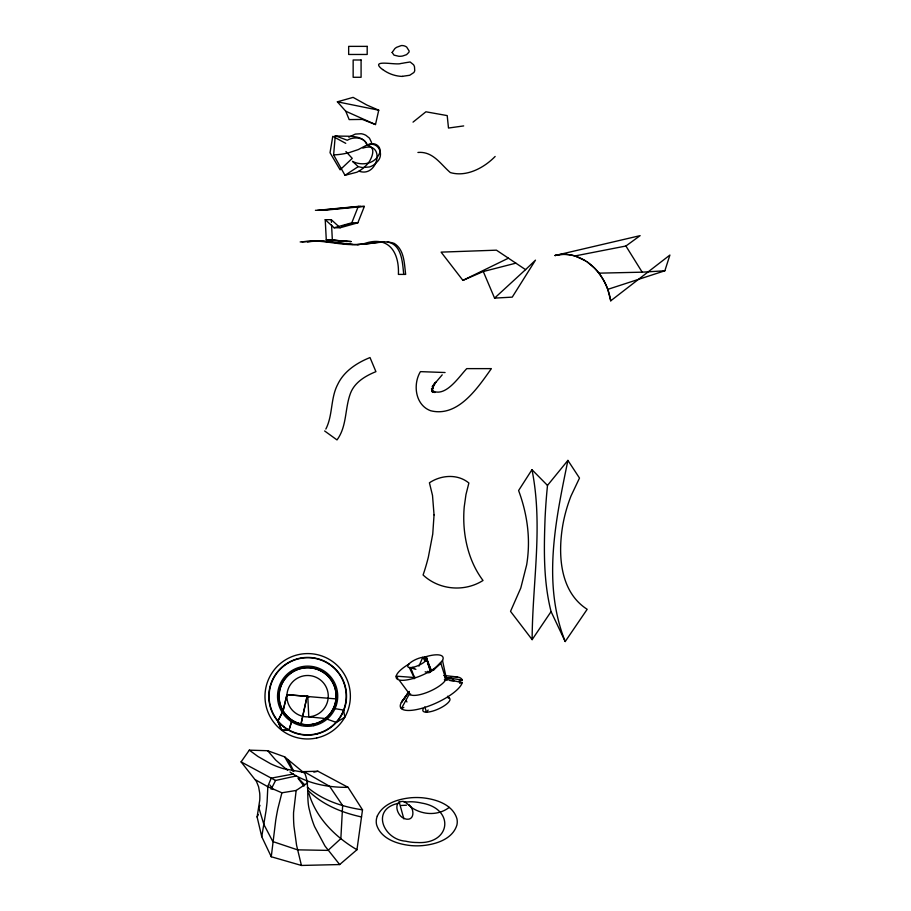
<?xml version="1.0" encoding="UTF-8"?>
<svg xmlns="http://www.w3.org/2000/svg" width="911" height="911" viewBox="0 0 911 911"><rect width="100%" height="100%" fill="white"/><g stroke="black" fill="none" stroke-linecap="round" stroke-linejoin="round"><path stroke-width="1.37" d="M532.138 639.636C532.331 583.029 543.298 525.886 531.967 469.689L518.598 490.539C524.725 506.994 528.312 524.44 528.448 542.022A135.557 135.557 0 0 1 526.66 564.843L520.796 587.994L510.524 611.361L532.138 639.636L551.075 611.611C543.298 581.036 543.935 549.105 545.085 517.801A643.576 643.576 0 0 1 546.759 493.17L547.488 485.415L567.906 460.397L579.498 478.07L571.038 495.914A153.731 153.731 0 0 0 562.896 524.542C557.783 553.797 559.491 591.592 587.174 609.3L565.207 641.549L551.075 611.611M432.338 388.781L432.349 391.457L432.133 390.91M249.307 750.152L267.663 750.721L284.631 756.836L304.923 773.633C309.82 785.544 305.959 798.776 309.729 811.075A81.591 69.111 64.4 0 0 314.568 826.584L324.988 846.034L339.678 864.55L356.964 849.735L362.51 809.833L348.082 787.332L317.928 771.241L300.482 771.719L283.446 768.679A86.044 68.553 54.3 0 1 270.738 763.805L257.95 756.483L249.307 750.152L241.096 761.892L256.458 781.444L258.622 786.853L259.703 793.105A107.042 37.192 -56.1 0 1 259.749 800.188L257.107 816.973L261.753 836.708L271.262 856.761L301.427 865.45L339.678 864.55M333.62 154.904L335.271 135.716C345.292 137.254 363.011 133.257 367.201 145.304C377.666 146.751 371.153 161.088 366.063 165.472A32.033 32.033 0 0 1 356.93 172.202L344.996 175.299L333.62 154.904A72.368 72.368 0 0 0 349.243 152.604L358.33 149.563L367.839 144.553L367.201 145.304C365.038 137.037 353.559 136.308 347.285 140.26L335.271 135.716M271.262 856.761L275.748 820.173A86.42 12.959 -86.5 0 1 277.821 808.866L281.898 792.798L296.166 790.463L307.69 782.788M432.224 389.544L432.759 392.208L431.461 388.769M432.725 387.38L432.349 391.457M432.235 389.498L432.577 387.847L432.304 389.02M432.418 388.314L432.178 389.817L434.262 384.317M261.753 836.708L266.023 810.801A95.029 10.716 -76.1 0 0 267.105 801.646L267.834 786.717L255.479 779.816M296.166 790.463L293.558 812.544A85.577 42.874 74.6 0 0 293.946 826.231L296.576 845.271L301.427 865.45M567.906 460.397C555.79 519.532 541.988 583.234 565.207 641.549M375.491 124.545L378.737 110.197L366.939 105.072L353.104 97.375L337.377 101.816L345.747 111.222L349.175 119.592L362.327 119.421L375.491 124.545L345.747 111.222M432.566 387.847L432.213 389.327L432.896 386.936M587.231 261.947L594.257 267.891A56.767 56.767 0 0 1 598.88 273.163A59.693 59.693 0 0 1 607.762 289.368L664.859 270.783L669.904 255.057L610.734 300.812L607.785 289.425A59.762 59.762 0 0 0 599.358 273.778C589.474 260.136 571.914 251.026 554.993 255.535L640.126 235.642L625.914 246.016L575 255.945A37.51 37.51 0 0 0 556.37 255.205L554.993 255.535M432.725 387.391L433.146 386.321L432.634 387.608M334.086 227.761L351.794 222.808L358.308 206.398L364.366 206.398L357.864 222.808L340.145 227.761L334.086 227.761L325.227 219.688L326.275 239.741L351.088 241.563L326.275 239.741M259.965 805.347L258.895 807.943L263.905 824.546L272.833 841.57L297.51 849.838L328.017 850.396L340.851 838.632L342.638 805.575L329.634 786.33L304.479 771.902L301.712 772.426M267.481 787.218L271.239 778.142L293.399 773.986M418.946 666.112L422.818 657.275L424.833 660.782M257.107 816.973L258.382 814.457M271.102 789.279L275.566 780.465L296.064 776.001M325.853 429.058C332.982 415.131 330.397 398.278 337.742 384.362C343.994 371.176 356.896 362.84 370.014 357.556L375.924 371.654C365.63 375.833 354.857 382.108 350.598 392.983C344.711 408.23 347.159 426.268 337.002 439.922L324.623 430.96M433.363 385.877L435.037 383.224M433.704 385.239L433.078 386.469L434.718 383.645L433.887 384.92M432.178 386.64L432.805 385.717M408.527 692.314L401.352 702.529L409.21 691.403M402.263 701.128L408.458 692.44M434.422 384.066L435.447 382.688L433.158 385.296M434.957 383.326L442.211 374.831M428.159 710.033L426.473 712.186L424.822 706.902M435.902 382.13L435.23 382.95M409.939 694.808L410.622 693.988M433.385 670.029L442.507 660.486A25.531 7.994 -24.2 0 0 424.378 657.173M495.14 156.464C484.094 167.852 466.432 177.338 450.33 172.566C440.571 164.265 433.044 151.124 417.921 152.456M433.659 670.029L434.946 668.754M435.595 668.105L440.742 662.992L445.912 679.287L462.264 682.51A33.753 10.568 -24.2 0 1 421.269 708.473A33.753 10.568 -24.2 0 1 404.928 698.065M525.556 269.645L535.474 260.147L512.244 297.134L494.571 298.113L483.285 271.524L462.913 280.372L441.106 252.131L496.438 250.172L525.556 269.645L494.571 298.113M413.036 122.131L425.904 111.791L447.21 115.595L448.485 128.041L463.676 125.923M449.248 807.374C442.063 813.033 432.281 814.707 423.456 812.68A35.597 35.597 0 0 1 412.216 808L405.133 802.033A23.082 12.196 76.2 0 0 402.673 801.373C392.447 801.657 397.401 816.666 404.564 818.556A23.082 12.196 76.2 0 0 407.046 819.228C414.3 819.889 414.163 809.879 410.201 806.098M344.996 175.299L358.217 166.645L362.225 167.544L369.376 166.986A15.931 15.931 0 0 0 377.154 161.828C384.954 154.574 377.94 140.294 367.201 145.304C373.943 140.385 383.622 147.081 378.782 154.779C374.079 164.287 361.268 165.939 352.5 161.361L358.217 166.645M348.822 137.185L355.324 134.088L361.143 133.735A13.916 13.916 0 0 1 365.96 135.352L369.467 138.165L371.551 142.48M462.913 280.372L508.406 258.177M403.824 707.426L401.364 708.553L409.426 693.909L399.519 680.597M458.244 681.542L462.23 679.993A33.753 10.568 -24.2 0 0 451.332 676.862M398.232 803.365C370.538 809.173 383.326 839.623 405.68 841.195A50.401 50.401 0 0 0 417.249 842.516C451.025 844.611 455.124 808.638 421.747 803.081A50.401 50.401 0 0 0 410.178 801.76L404.142 802.158M459.679 683.307L462.264 682.51M362.84 148.117C385.74 140.362 378.372 178.18 359.082 171.188M341.796 226.235L352.694 223.195M483.285 271.524L515.865 263.165M313.828 772.141L317.928 771.241M401.352 805.461L406.397 805.233M363.603 244.285C373.726 243.51 384.237 239.9 394.201 243.396C404.507 249.819 404.256 263.734 405.668 274.405L398.403 274.405C399.405 251.641 388.143 235.414 364.559 243.522C343.675 247.746 323.029 238.147 302.11 241.939M383.816 241.962L357.203 244.638M317.677 210.304L358.308 206.398M319.932 210.304L360.574 206.398M364.366 206.398L323.735 210.304L315.422 210.304M307.44 241.939C324.806 238.705 341.819 244.922 359.139 244.638M598.88 273.163L642.187 272.173L664.859 270.783M402.491 76.308L409.711 75.271L413.81 72.561A5.318 5.318 0 0 0 414.733 70.625L414.494 66.788A9.531 9.531 0 0 0 413.571 64.749L410.132 61.982L404.393 62.893A33.696 33.696 0 0 1 400.954 63.463C396.319 65.569 368.431 58.532 382.586 69.566M325.227 219.688L331.297 219.688L340.145 227.761M351.794 222.808L357.864 222.808M300.175 241.939L320.877 240.982L352.603 244.421M348.082 787.332C327.858 787.605 306.905 783.642 289.983 772.016M445.069 372.531L420.438 371.631C412.672 384.385 415.245 405.133 430.675 410.747C458.142 417.602 477.774 387.722 491.382 368.625L466.739 368.625C458.802 376.938 445.228 398.323 431.768 390.42L432.44 391.707L432.178 390.227M413.958 677.488L396.217 676.156L397.868 678.376M448.007 697.837L449.021 697.917A14.77 4.623 -24.2 0 1 437.178 709.51A14.77 4.623 -24.2 0 1 423.273 708.712M328.529 239.741L347.285 241.563M444.34 675.529L457.413 676.975M443.885 675.563A20.156 6.309 -24.2 0 1 446.185 677.659L462.23 679.993M444.374 679.72L447.062 680.107M449.761 680.506L452.46 680.893M362.51 809.833C342.707 806.884 322.699 800.462 307.326 787.184M337.377 101.816L378.737 110.197M434.24 392.334L434.991 392.504M414.539 668.469L410.679 667.592L414.516 677.807M427.418 671.361L429.992 671.942M361.519 816.951C341.876 812.692 322.346 804.755 307.941 790.315M411.943 668.253L409.301 667.547L414.562 678.422M413.264 668.606L415.906 669.323M425.152 671.806L429.115 672.876M387.346 242.03C402.047 244.342 402.468 262.846 403.732 274.405M575 255.945L585.659 260.888M267.834 786.717L281.898 792.798M405.156 802.044L405.987 802.454M275.566 780.465L241.096 761.892M345.747 143.334L332.766 136.331L330.033 152.729L340.11 169.822L352.25 158.377L345.918 151.533M356.964 849.735C335.248 836.993 315.935 817.873 308.818 793.139M287.694 770.433L275.726 760.081L267.663 750.721M304.718 784.838L298.17 778.062M307.075 695.697L308.783 697.37M531.967 469.689L547.488 485.415M408.993 804.72L409.631 805.404M447.62 696.22L449.021 697.917M304.001 786.102L298.273 778.609M432.19 389.988L432.759 392.402L432.19 389.749L432.486 391.741M269.895 784.997L273.141 789.53M293.012 771.287L284.631 756.836M625.914 246.016L642.187 272.173M293.763 771.412L288.24 759.831M426.496 660.942L424.674 657.161L426.382 660.828M429.536 667.239L431.358 671.02M427.532 663.276L430.96 670.61M431.677 671.441L425.653 657.287L431.154 671.077M431.256 670.69L426.405 657.594L430.504 672.238M399.086 801.532L403.858 818.909M442.507 660.486L446.185 677.659M432.292 391.218L432.543 392.22L432.133 389.749M331.297 219.688L331.433 222.364M331.57 225.028L332.333 239.741M445.912 679.287A20.156 6.309 -24.2 0 1 424.572 693.328A20.156 6.309 -24.2 0 1 409.301 691.586M440.742 662.992A25.531 7.994 -24.2 0 1 403.106 680.312A25.531 7.994 -24.2 0 1 409.039 664.028M430.516 669.801A9.736 3.052 -24.2 0 1 431.746 670.86M414.038 678.763A9.736 3.052 -24.2 0 1 414.664 676.383M444.67 677.978A25.793 8.074 -24.2 0 1 453.803 681.018M406.944 701.937A25.793 8.074 -24.2 0 1 406.317 700.559M402.491 76.433A34.629 34.629 0 0 1 382.654 69.464M607.796 289.356A67.972 67.972 0 0 1 610.723 300.824M392.14 52.462L394.019 55.138L398.847 56.277A17.15 17.15 0 0 0 402.571 56.026L406.557 54.66L408.857 52.326A3.245 3.245 0 0 0 409.119 50.936L406.67 47.065A7.983 7.983 0 0 0 401.284 45.573L396.638 47.304A16.945 16.945 0 0 0 394.862 48.59L392.14 52.462M434.046 514.897L432.748 534.04L428.352 557.122A225.438 225.438 0 0 1 424.367 571.151L423.091 574.989C439.148 590.066 464.473 592.264 483.012 580.478C471.226 564.854 465.362 545.427 464.029 526.057A124.42 124.42 0 0 1 464.234 506.846L465.965 494.559L468.88 483.012C457.629 473.674 441.095 474.973 429.423 482.796L432.509 495.425L434.046 514.897M307.018 696.084L307.998 696.22L307.03 696.027M336.102 698.908L335.009 708.633L343.618 710.102L344.813 717.23L336.341 722.423L325.295 718.528L308.783 716.843L307.804 696.528L336.102 698.908M307.075 696.357L301.029 724.097L291.588 721.74L289.015 730.087L281.841 730.326L277.832 721.261L283.116 710.819L286.931 694.66L307.075 696.357L300.972 724.086L291.543 721.706L288.958 730.041L281.772 730.28L277.787 721.205L283.082 710.762L286.942 694.626L307.075 696.357M377.291 816.074L376.607 818.272A14.735 14.644 1.8 0 0 376.619 824.854C381.117 839.145 397.834 844.269 411.271 845.613A67.255 66.81 1.8 0 0 422.294 845.636C435.686 844.395 452.448 839.373 456.889 825.093A14.735 14.644 1.8 0 0 456.878 818.522C452.38 804.219 435.663 799.095 422.226 797.763A67.255 66.81 1.8 0 0 411.203 797.729C398.346 798.947 383.167 803.411 377.291 816.074M367.19 46.37L348.662 46.37L348.662 54.466L367.19 54.466L367.19 46.37M361.086 59.989L353.149 59.989L353.149 77.276L361.086 77.276L361.086 59.989M412.854 667.308A10.454 3.28 -24.2 0 0 426.929 658.402A10.454 3.28 -24.2 0 0 412.148 661.432A10.454 3.28 -24.2 0 0 412.854 667.308M314.284 724.029A28.674 28.594 -45.5 0 0 328.37 676.44A28.674 28.594 -45.5 0 0 280.144 688.158A28.674 28.594 -45.5 0 0 314.284 724.029M311.368 716.524A20.725 20.668 -45.5 0 0 323.291 682.681A20.725 20.668 -45.5 0 0 288.058 689.354A20.725 20.668 -45.5 0 0 311.368 716.524M313.088 724.177A28.526 28.446 -45.5 0 0 329.099 677.465A28.526 28.446 -45.5 0 0 280.679 687.053A28.526 28.446 -45.5 0 0 313.088 724.177M317.688 733.788A38.911 38.809 -45.5 0 0 335.168 668.742A38.911 38.809 -45.5 0 0 270.134 686.279A38.911 38.809 -45.5 0 0 317.688 733.788M316.709 737.978A42.737 42.623 -45.5 0 0 339.291 667.512A42.737 42.623 -45.5 0 0 267.025 683.352A42.737 42.623 -45.5 0 0 316.709 737.978M317.688 733.469A38.626 38.524 -45.5 0 0 334.884 668.868A38.626 38.524 -45.5 0 0 270.385 686.438A38.626 38.524 -45.5 0 0 317.688 733.469M313.771 725.668A30.131 30.052 -45.5 0 0 330.067 676.121A30.131 30.052 -45.5 0 0 279.039 686.905A30.131 30.052 -45.5 0 0 313.771 725.668"/></g></svg>
